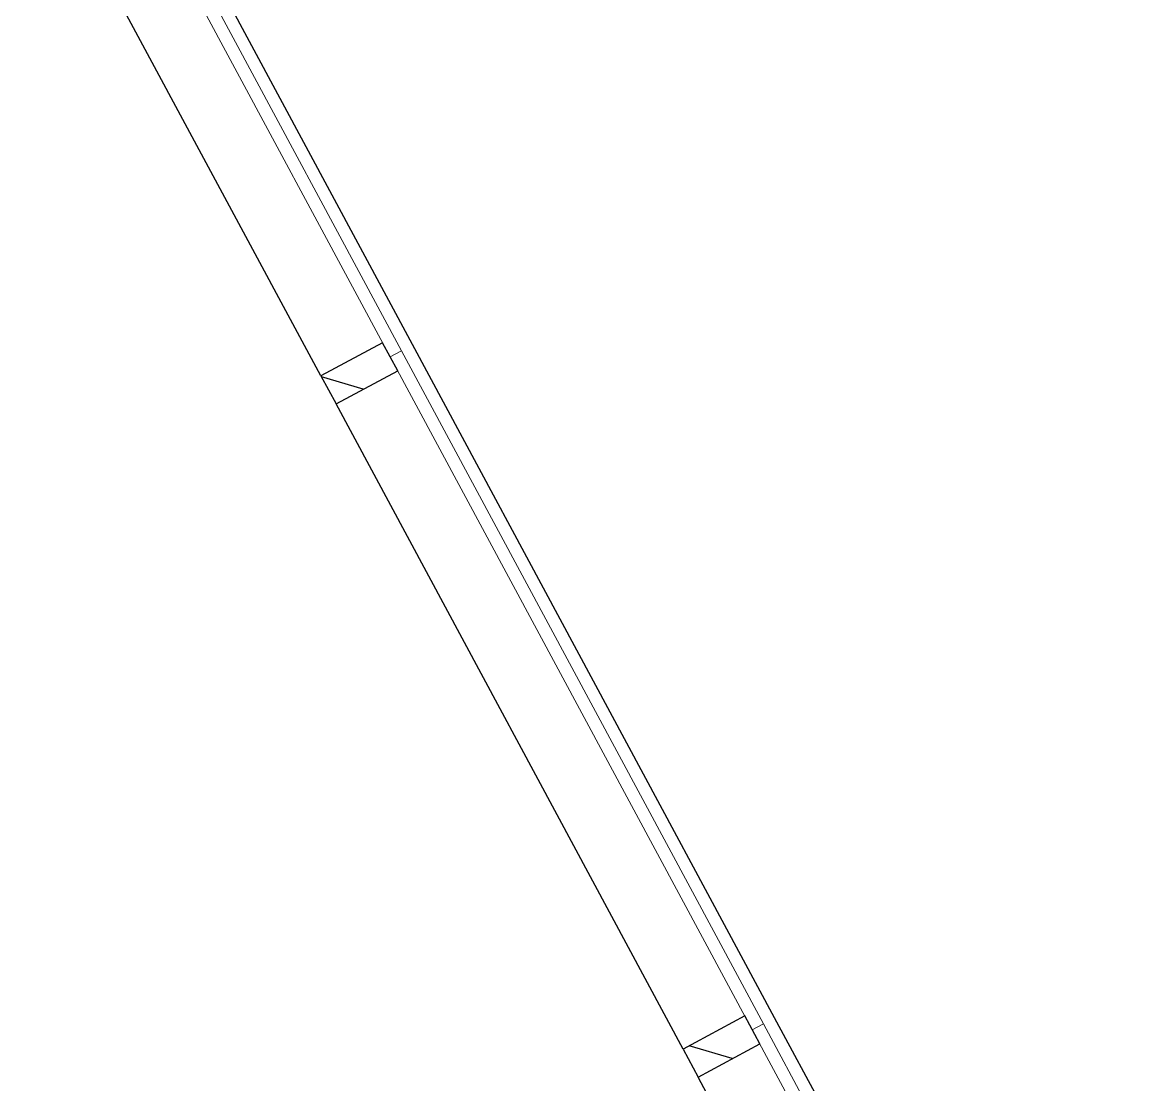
# Model space of a CAD drawing. Header units: inches. Extents: x 69213732 to 69221603, y 27657838 to 27667119.
# Drawn here: x 69219063.8 to 69219151.4, y 27664507.7 to 27664591.1 of the extents above; entities that cross this region are included whole.
import ezdxf

# ---------------------------------------------------------------- set-up
doc = ezdxf.new("R2010")
doc.units = ezdxf.units.IN
doc.header["$LTSCALE"] = 100
doc.header["$MEASUREMENT"] = 0
doc.layers.add('A-GLAZ', color=1, linetype='CONTINUOUS')
doc.layers.add('A-GLAZ-SILL', color=2, linetype='CONTINUOUS')

msp = doc.modelspace()

# ---------------------------------------------------------------- hatches: boundary and pattern name
at = {"layer": 'A-GLAZ-SILL', "extrusion": (0, 0, -1)}
h = msp.add_hatch(dxfattribs=at)
h.set_pattern_fill('FP1_130', color=256, angle=-118.28965, style=0, pattern_type=2)
h.set_pattern_definition([(16.71, (-69219061.737, 27664575.413), (-6.9, 22.986), []), (16.71, (-69219058.893, 27664580.697), (16.086, 29.887), []), (16.71, (-69219064.58, 27664570.13), (16.086, 29.887), [])])
h.paths.add_polyline_path([(-69219093.331, 27664563.784), (-69219092.146, 27664565.985), (-69219087.303, 27664563.378), (-69219088.488, 27664561.177)], flags=0)
h = msp.add_hatch(dxfattribs=at)
h.set_pattern_fill('FP1_132', color=256, angle=-118.28965, style=0, pattern_type=2)
h.set_pattern_definition([(16.71, (-69219089.876, 27664523.13), (-6.9, 22.986), []), (16.71, (-69219087.033, 27664528.413), (16.086, 29.887), []), (16.71, (-69219092.72, 27664517.846), (16.086, 29.887), [])])
h.paths.add_polyline_path([(-69219121.767, 27664510.95), (-69219120.582, 27664513.151), (-69219115.739, 27664510.545), (-69219116.924, 27664508.343)], flags=0)

# ---------------------------------------------------------------- linework, layer by layer
at = {"layer": 'A-GLAZ', "lineweight": 9}
for p, q in [((69219093.619, 27664565.358), (69219065.183, 27664618.192)), ((69219064.303, 27664617.718), (69219092.738, 27664564.884)), ((69219092.738, 27664564.884), (69219093.619, 27664565.358)), ((69219093.619, 27664565.358), (69219092.738, 27664564.884)), ((69219092.738, 27664564.884), (69219121.174, 27664512.051)), ((69219122.055, 27664512.525), (69219093.619, 27664565.358)), ((69219121.174, 27664512.051), (69219122.055, 27664512.525)), ((69219122.055, 27664512.525), (69219121.174, 27664512.051)), ((69219150.491, 27664459.691), (69219122.055, 27664512.525)), ((69219121.174, 27664512.051), (69219149.61, 27664459.217))]:
    msp.add_line(p, q, dxfattribs=at)
at = {"layer": 'A-GLAZ-SILL'}
for p, q in [((69219094.5, 27664565.832), (69219066.064, 27664618.666)), ((69219087.303, 27664563.378), (69219060.052, 27664614.011)), ((69219122.935, 27664512.998), (69219094.5, 27664565.832)), ((69219115.739, 27664510.545), (69219088.488, 27664561.177)), ((69219151.371, 27664460.165), (69219122.935, 27664512.998)), ((69219144.174, 27664457.711), (69219116.924, 27664508.343))]:
    msp.add_line(p, q, dxfattribs=at)
at = {"layer": 'A-GLAZ-SILL', "extrusion": (0, 0, -1)}
for p, q in [((69219092.146, 27664565.985), (69219087.303, 27664563.378)), ((69219093.331, 27664563.784), (69219092.146, 27664565.985)), ((69219088.488, 27664561.177), (69219093.331, 27664563.784)), ((69219087.303, 27664563.378), (69219088.488, 27664561.177)), ((69219120.582, 27664513.151), (69219115.739, 27664510.545)), ((69219121.767, 27664510.95), (69219120.582, 27664513.151)), ((69219115.739, 27664510.545), (69219116.924, 27664508.343)), ((69219116.924, 27664508.343), (69219121.767, 27664510.95))]:
    msp.add_line(p, q, dxfattribs=at)

doc.saveas('drawing.dxf')
